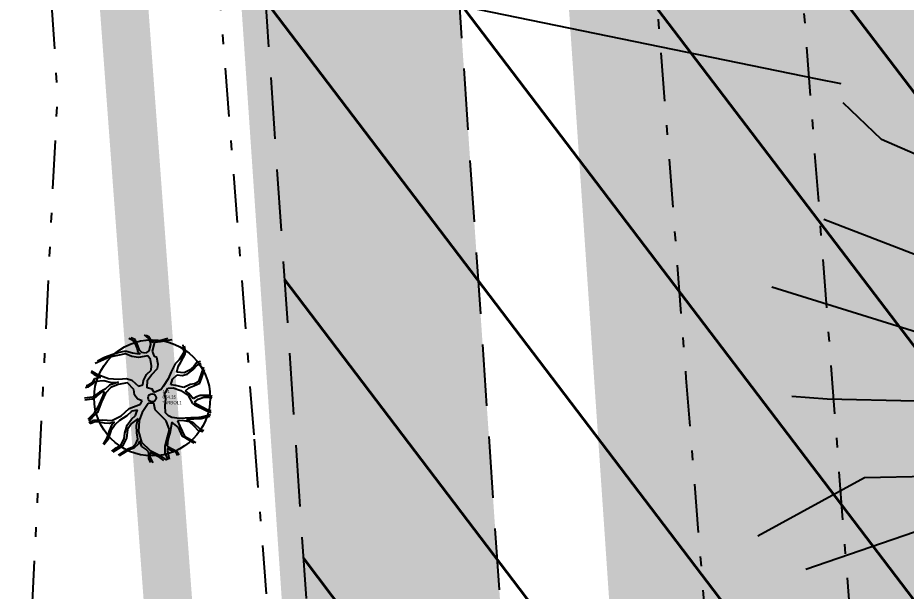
# Model space of a CAD drawing. Extents: x 352140 to 354978, y 6304672 to 6307963.
# Drawn here: x 352304.93 to 352314.11, y 6305413.23 to 6305419.15 of the extents above; entities that cross this region are included whole.
import ezdxf
from ezdxf import colors
from ezdxf.entities.mleader import LeaderData, LeaderLine
from ezdxf.math import Vec2, Vec3

# ---------------------------------------------------------------- set-up
doc = ezdxf.new("R2010")
doc.units = 0
for name, pattern in [('CENTER', [50.800000000000004, 31.75, -6.35, 6.35, -6.35]), ('CONTINUOS', [0]), ('DASHDOT', [1, 0.5, -0.25, 0, -0.25]), ('DASHED', [19.049999999999997, 12.7, -6.35]), ('DIVIDE', [1.25, 0.5, -0.25, 0, -0.25, 0, -0.25]), ('JPG_DASHDOT', [1, 0.5, -0.25, 0, -0.25])]:
    doc.linetypes.add(name, pattern=pattern)
doc.layers.get('0').update_dxf_attribs({"linetype": 'CONTINUOUS'})
for name, color, linetype in [('00-S2_ALL AREA APORTANTES', 150, 'CONTINUOUS'), ('00_All ext_Colector', 1, 'CONTINUOUS'), ('01_Dem Ext_Vereda HC', 1, 'CONTINUOUS'), ('02_Geo ext_Acotamiento', 7, 'CONTINUOUS'), ('02_Geo ext_Eje', 4, 'CONTINUOUS'), ('03_Pav ext_HCV', 34, 'CONTINUOUS'), ('03_Pav ext_Vereda HC', 42, 'CONTINUOUS'), ('03_Pav proy_Solera Tipo A', 1, 'CONTINUOUS'), ('03_S2_Pav ext_Borde vereda', 7, 'CONTINUOUS'), ('05_All ext_Txt', 4, 'CONTINUOUS'), ('1-ARBOLES DIAM COPA', 252, 'ZIGZAG'), ('1-LINEA DE CIERRO', 7, 'DIVIDE'), ('2-ACHURADO PAVIMENTO HORMIGON 3', 8, 'CONTINUOUS'), ('Paisajismo', 253, 'CONTINUOUS'), ('TOP-URB-SOLERAS', 2, 'JPG_DASHDOT'), ('V-NODE-TEXT', 1, 'CONTINUOUS'), ('Z-ARBOL1', 253, 'CONTINUOUS')]:
    doc.layers.add(name, color=color, linetype=linetype)
doc.layers.add('0_ASD_LINEA OFICIAL', color=253, linetype='DASHDOT', lineweight=20)
doc.styles.add('ROMANS', font='romans.shx', dxfattribs={"width": 0.75})
doc.linetypes.add('ZIGZAG', pattern='A,0.0001,-0.2,[131,ltypeshp.shx,S=0.2,R=0,X=-0.2,Y=0],-0.4,[131,ltypeshp.shx,S=0.2,R=180,X=0.2,Y=0],-0.2', length=0.8001)
doc.dimstyles.new('Principal', dxfattribs={"dimscale": 0, "dimtxt": 2, "dimasz": 2, "dimexe": 1, "dimexo": 1, "dimtad": 1, "dimrnd": 0.05, "dimzin": 1, "dimtxsty": 'ROMANS', "dimcen": 2.5, "dimclrt": 2, "dimaunit": 2, "dimadec": 0, "dimazin": 0, "dimtfac": 1, "dimtmove": 0, "dimatfit": 3, "dimfxl": 1, "dimfxlon": 1, "dimarcsym": 0})

# ---------------------------------------------------------------- blocks, each defined once
blk = doc.blocks.new('ARBOL1')
at = {"layer": 'Z-ARBOL1', "color": 9, "linetype": 'Continuous', "true_color": 0xbdbdbd}
for p, q in [((-0.2027743493877097, 1.613728892523795), (-0.1019498493915307, 1.530397181841636)), ((-0.08817653113965207, 1.566285348054862), (-0.1497336597631147, 1.603610839787962)), ((-0.5964190996687648, 1.528715927619487), (-0.4952121546230046, 1.483685524412522)), ((-0.4374398663685497, 1.498389017116324), (-0.5465438427318077, 1.538318192469887)), ((-0.4952121546230046, 1.483685524412522), (-0.4322310961956646, 1.381989994458763)), ((-0.3835167975921649, 1.385488665825733), (-0.4374398663685497, 1.498389017116324)), ((-0.4322310961956646, 1.381989994458763), (-0.3871776563537423, 1.258131499448837)), ((-0.325769855832732, 1.220834493124812), (-0.3835167975921649, 1.385488665825733)), ((-0.1019498493915307, 1.530397181841636), (-0.05218757350394299, 1.431223269808015)), ((-0.0240280218231419, 1.470692173088992), (-0.08817653113965207, 1.566285348054862)), ((-0.05218757350394299, 1.431223269808015), (-0.0440795883669125, 1.365578180318607)), ((-0.01251824077462516, 1.423655939847322), (-0.0240280218231419, 1.470692173088992)), ((0.04996875683264079, 1.46303953097663), (-0.01251824077462516, 1.423655939847322)), ((0.006989790614170488, 1.202197820786296), (0.07052087672627749, 1.427073164563581)), ((0.2237465429498116, 1.474733635038092), (0.04996875683264079, 1.46303953097663)), ((0.07052087672627749, 1.427073164563581), (0.2190110787937556, 1.449909462593496)), ((0.2190110787937556, 1.449909462593496), (0.5124706764386247, 1.498501102393448)), ((0.4045837176468012, 1.523451986559621), (0.2237465429498116, 1.474733635038092)), ((-0.8452884890311907, 1.1596919510514), (-1.035160890819498, 1.099905740260056)), ((-0.7299030181238777, 1.18898798320447), (-0.8452884890311907, 1.1596919510514)), ((-0.6545985800607923, 1.187414314271791), (-0.7299030181238777, 1.18898798320447)), ((-0.5046578201045122, 1.14602016354911), (-0.6545985800607923, 1.187414314271791)), ((-0.3909878432432379, 1.130802818480788), (-0.5046578201045122, 1.14602016354911)), ((-0.3871776563537423, 1.258131499448837), (-0.3628250452848079, 1.170271102711467)), ((-0.3628250452848079, 1.170271102711467), (-0.3103291525899294, 1.121741408691832)), ((-0.2677541123907758, 1.164926773006982), (-0.325769855832732, 1.220834493124812)), ((-0.1683567884756485, 1.145965719595551), (-0.2677541123907758, 1.164926773006982)), ((-0.0880843885579452, 1.207542769541078), (-0.1683567884756485, 1.145965719595551)), ((-0.0440795883669125, 1.365578180318607), (-0.0880843885579452, 1.207542769541078)), ((0.06288158612278494, 1.063339073350562), (0.006989790614170488, 1.202197820786296)), ((0.8097401101595096, 1.164329099515498), (0.691335950732082, 0.9755041958064794)), ((0.786012397626564, 1.358940222696447), (0.8097401101595096, 1.164329099515498)), ((0.860805580545275, 1.180170681816435), (0.8337155069589244, 1.32632662774995)), ((0.8490334903444818, 1.118459223979244), (0.860805580545275, 1.180170681816435)), ((-1.093318870401617, 1.046901559526987), (-1.460500831167337, 0.8819155233213678)), ((-1.219542697000634, 1.032605779799724), (-1.400931161157587, 0.9454770254901632)), ((-1.035160890819498, 1.099905740260056), (-1.219542697000634, 1.032605779799724)), ((-0.6863060094533466, 1.129364421102309), (-1.093318870401617, 1.046901559526987)), ((-0.5211647551886927, 1.059487779717983), (-0.6863060094533466, 1.129364421102309)), ((-0.3466032017531688, 1.038976438785994), (-0.5211647551886927, 1.059487779717983)), ((-0.3103291525899294, 1.121741408691832), (-0.3909878432432379, 1.130802818480788)), ((-0.1128447911714829, 1.07774419379416), (-0.3466032017531688, 1.038976438785994)), ((-0.04081876684495001, 0.987114665168292), (-0.1128447911714829, 1.07774419379416)), ((-0.01741940654301288, 0.8224049770506099), (-0.04081876684495001, 0.987114665168292)), ((0.1189481191149753, 1.033527331287132), (0.06288158612278494, 1.063339073350562)), ((0.1545513854480305, 0.8601645650110186), (0.1189481191149753, 1.033527331287132)), ((0.691335950732082, 0.9755041958064794), (0.5894387263642784, 0.8732116763246722)), ((0.6648633003251234, 0.8011916233924694), (0.7348161326431182, 0.9160442244260594)), ((0.7348161326431182, 0.9160442244260594), (0.7970115229386465, 1.02576896934761)), ((0.7970115229386465, 1.02576896934761), (0.8490334903444818, 1.118459223979244)), ((1.238323856289298, 0.9287927184718683), (1.136196161819498, 0.8971089348196983)), ((-1.568114421915197, 0.694383144006224), (-1.436820884248391, 0.6128561385673947)), ((-0.1415505248514819, 0.6027646491770611), (-0.02526057452496389, 0.7086366676260241)), ((-0.02526057452496389, 0.7086366676260241), (-0.01741940654301288, 0.8224049770506099)), ((-0.02003228804551327, 0.5923752268777207), (0.1344998189042599, 0.7550505722406342)), ((0.1344998189042599, 0.7550505722406342), (0.1545513854480305, 0.8601645650110186)), ((0.5894387263642784, 0.8732116763246722), (0.4885894792810177, 0.6682465734425023)), ((0.631207259914845, 0.6602985605131835), (0.6648633003251234, 0.8011916233924694)), ((0.9558556749470881, 0.7073075967141449), (0.8267196483475345, 0.6422603612068087)), ((0.896128283168764, 0.6097621724009059), (1.046736559862438, 0.7155539826956101)), ((1.0709716818792, 0.8070784986716717), (0.9558556749470881, 0.7073075967141449)), ((1.046736559862438, 0.7155539826956101), (1.167758108819726, 0.8462475461885788)), ((1.136196161819498, 0.8971089348196983), (1.0709716818792, 0.8070784986716717)), ((1.167758108819726, 0.8462475461885788), (1.256517692646412, 0.8804814335658193)), ((1.320692210800189, 0.7850246016168967), (1.26123428299752, 0.6170043074992009)), ((1.282564296951932, 0.5488369810395852), (1.344383135295175, 0.729198328545408)), ((-1.572372164523586, 0.6578304069116712), (-1.486725396275688, 0.6031181497498892)), ((-1.474949397529599, 0.4856076657538324), (-1.542551058065328, 0.3830979760502942)), ((-1.486725396275688, 0.6031181497498892), (-1.32410415817867, 0.5207895017229021)), ((-1.32410415817867, 0.5207895017229021), (-1.474949397529599, 0.4856076657538324)), ((-1.436820884248391, 0.6128561385673947), (-1.116413872527573, 0.493961881636551)), ((-1.116413872527573, 0.493961881636551), (-0.8588158285956524, 0.4768716309220054)), ((-0.8588158285956524, 0.4768716309220054), (-0.6562434323350317, 0.4958609255263582)), ((-0.6562434323350317, 0.4958609255263582), (-0.5195247011956781, 0.4569890121697426)), ((-0.5195247011956781, 0.4569890121697426), (-0.4263997522893987, 0.3687976468586385)), ((-0.2197568246747323, 0.4446458566235378), (-0.1415505248514819, 0.6027646491770611)), ((-0.131249211784052, 0.261191046424301), (-0.1146000405597078, 0.4566353315021843)), ((-0.1146000405597078, 0.4566353315021843), (-0.02003228804551327, 0.5923752268777207)), ((0.4134025302946611, 0.4904353296617501), (0.2794251702680413, 0.2917897523846023)), ((0.4885894792810177, 0.6682465734425023), (0.4134025302946611, 0.4904353296617501)), ((0.480194437953287, 0.3368471582884922), (0.5218415738563635, 0.482540896628052)), ((0.5218415738563635, 0.482540896628052), (0.6393217375821223, 0.5946522321319208)), ((0.8267196483475345, 0.6422603612068087), (0.631207259914845, 0.6602985605131835)), ((0.6393217375821223, 0.5946522321319208), (0.7728977985943857, 0.5756375984287843)), ((0.7728977985943857, 0.5756375984287843), (0.896128283168764, 0.6097621724009059)), ((1.206481945037467, 0.4736692154081084), (1.181454705428223, 0.4143416439649172)), ((1.26123428299752, 0.6170043074992009), (1.206481945037467, 0.4736692154081084)), ((1.228483384323681, 0.3734659081324025), (1.282564296951932, 0.5488369810395852)), ((-1.708592946038607, 0.2674588639288231), (-1.629886712088592, 0.2844940508482523)), ((-1.667350954835911, 0.3044321584980025), (-1.69380150500092, 0.3094778705387853)), ((-1.542551058065328, 0.3830979760502942), (-1.667350954835911, 0.3044321584980025)), ((-1.629886712088592, 0.2844940508482523), (-1.527353809985016, 0.3546161040430889)), ((-1.527353809985016, 0.3546161040430889), (-1.45126171926222, 0.4297820117324136)), ((-1.45126171926222, 0.4297820117324136), (-1.235317966081311, 0.4462205839577109)), ((-1.235317966081311, 0.4462205839577109), (-1.0455552990652, 0.3972299980232492)), ((-1.094006626198734, 0.3232576953480475), (-1.209125879383464, 0.2234874128364481)), ((-1.057090426608738, 0.2649085658601962), (-1.194852627004821, 0.1182919734158077)), ((-0.8585561033787599, 0.4063986190594733), (-1.094006626198734, 0.3232576953480475)), ((-0.8703542023927184, 0.3445508182048798), (-1.057090426608738, 0.2649085658601962)), ((-1.0455552990652, 0.3972299980232492), (-0.8585561033787599, 0.4063986190594733)), ((-0.6352861246223256, 0.3893904344411112), (-0.8703542023927184, 0.3445508182048798)), ((-0.4704305613181532, 0.2106258930639342), (-0.6352861246223256, 0.3893904344411112)), ((-0.4263997522893987, 0.3687976468586385), (-0.3498168470005112, 0.3028850529110514)), ((-0.3498168470005112, 0.3028850529110514), (-0.240973215077247, 0.3334256429691322)), ((-0.240973215077247, 0.3334256429691322), (-0.2197568246747323, 0.4446458566235378)), ((-0.001217782230924058, 0.2235948037821345), (-0.131249211784052, 0.261191046424301)), ((0.2794251702680413, 0.2917897523846023), (0.2299264652829152, 0.2115508849499292)), ((0.3181938692882795, 0.0987066685222544), (0.4017284128885876, 0.2492013775977284)), ((0.4017284128885876, 0.2492013775977284), (0.5413463589675303, 0.2610833966173232)), ((0.6072097628975826, 0.3189427474280819), (0.480194437953287, 0.3368471582884922)), ((0.5413463589675303, 0.2610833966173232), (0.7394501280678014, 0.1847775148694382)), ((0.8168752677870543, 0.2661554923047333), (0.6072097628975826, 0.3189427474280819)), ((0.9759999835050621, 0.3447398632065415), (0.8168752677870543, 0.2661554923047333)), ((0.8556238510673211, 0.1818739754846774), (0.938393504593023, 0.255766070005393)), ((0.938393504593023, 0.255766070005393), (1.071713086641012, 0.3072238287190885)), ((1.089001781286697, 0.3615578799042396), (0.9759999835050621, 0.3447398632065415)), ((1.071713086641012, 0.3072238287190885), (1.228483384323681, 0.3734659081324025)), ((1.181454705428223, 0.4143416439649172), (1.089001781286697, 0.3615578799042396)), ((-1.529086939315221, 0.0218079212122575), (-1.734021484662662, -0.00952891928614008)), ((-1.353835106582665, 0.1486195033648983), (-1.529086939315221, 0.0218079212122575)), ((-1.49633477886664, -0.02281414996832609), (-1.41370208765602, 0.0511007069144398)), ((-1.41370208765602, 0.0511007069144398), (-1.276322332309974, 0.1594159922794915)), ((-1.263239293354673, 0.04798123540831511), (-1.393820750592567, -0.2409933952847041)), ((-1.209125879383464, 0.2234874128364481), (-1.353835106582665, 0.1486195033648983)), ((-1.194852627004821, 0.1182919734158077), (-1.299392587372949, -0.1052268720463871)), ((-1.276322332309974, 0.1594159922794915), (-1.228798247130271, 0.1566753465915554)), ((-1.228798247130271, 0.1566753465915554), (-1.263239293354673, 0.04798123540831511)), ((-0.4541847167056403, 0.0794746841070264), (-0.4704305613181532, 0.2106258930639342)), ((-0.4160815499444652, 0.02736549112023567), (-0.4541847167056403, 0.0794746841070264)), ((-0.365940075259914, -0.03350649438789333), (-0.4160815499444652, 0.02736549112023567)), ((0.0508924191613005, 0.1367644221288629), (-0.001217782230924058, 0.2235948037821345)), ((0.2299264652829152, 0.2115508849499292), (0.0508924191613005, 0.1367644221288629)), ((0.3510434030495162, -0.01649874872532564), (0.3181938692882795, 0.0987066685222544)), ((0.7394501280678014, 0.1847775148694382), (0.9282823068774633, 0.05907460001753861)), ((0.9456035028415499, 0.1135437553282372), (0.8556238510673211, 0.1818739754846774)), ((0.9282823068774633, 0.05907460001753861), (1.03434158588334, -0.1405197903047792)), ((1.016293231919008, 0.01670277640232598), (0.9456035028415499, 0.1135437553282372)), ((1.055583365850907, -0.02916648008385891), (1.016293231919008, 0.01670277640232598)), ((1.134814880423164, 0.02614276700182927), (1.055583365850907, -0.02916648008385891)), ((1.230287774674252, 0.05923732628571088), (1.134814880423164, 0.02614276700182927)), ((1.184949862577014, -0.03472798001030242), (1.324950253705993, 0.01545534648471403)), ((1.340935154420549, 0.06371305149514228), (1.230287774674252, 0.05923732628571088)), ((1.324950253705993, 0.01545534648471403), (1.448852163613083, 0.01754393924488795)), ((1.457105631167451, 0.06081013116045142), (1.340935154420549, 0.06371305149514228)), ((1.448852163613083, 0.01754393924488795), (1.535024212457756, 0.001105741853734798)), ((1.542087466563771, 0.0381326163187623), (1.457105631167451, 0.06081013116045142)), ((-1.727859463698223, -0.04907865016730284), (-1.545043823460674, -0.02632055273284095)), ((-1.545043823460674, -0.02632055273284095), (-1.49633477886664, -0.02281414996832609)), ((-1.299392587372949, -0.1052268720463871), (-1.405355258863892, -0.373311581392727)), ((-0.590022433922968, -0.2725923057412274), (-0.2944425778086952, -0.1624094637343205)), ((-0.2580263123209079, -0.07967498758807778), (-0.365940075259914, -0.03350649438789333)), ((-0.2944425778086952, -0.1624094637343205), (-0.2580263123209079, -0.07967498758807778)), ((-0.09959249519761215, -0.1484167858259298), (-0.252670178732842, -0.375319952936934)), ((0.04657053616847406, -0.1377799437614158), (-0.09959249519761215, -0.1484167858259298)), ((0.07548974716792145, -0.3098676579770654), (0.04657053616847406, -0.1377799437614158)), ((0.3367486498855214, -0.1996007423149422), (0.3510434030495162, -0.01649874872532564)), ((0.3434041124464784, -0.3802328403339743), (0.3367486498855214, -0.1996007423149422)), ((1.03434158588334, -0.1405197903047792), (1.088053700840192, -0.1826738238567032)), ((1.087790729370226, -0.1122001925482436), (1.184949862577014, -0.03472798001030242)), ((1.159025255351935, -0.1706295305862113), (1.087790729370226, -0.1122001925482436)), ((1.088053700840192, -0.1826738238567032), (1.402733134456412, -0.3323867510073342)), ((1.320621878182465, -0.2590877809095673), (1.159025255351935, -0.1706295305862113)), ((-1.490743540415224, -0.3890788285993949), (-1.646439851951527, -0.5578571483958967)), ((-1.405355258863892, -0.373311581392727), (-1.515098116146874, -0.480435888748616)), ((-1.393820750592567, -0.2409933952847041), (-1.490743540415224, -0.3890788285993949)), ((-0.790272870422541, -0.4585989822166994), (-0.590022433922968, -0.2725923057412274)), ((-0.521139079698969, -0.343364554317759), (-0.653028858685957, -0.4591968358029135)), ((-0.5324151012987386, -0.5461622447940044), (-0.4250207887685065, -0.4513847138732672)), ((-0.3781453465462619, -0.3130100216717437), (-0.521139079698969, -0.343364554317759)), ((-0.4250207887685065, -0.4513847138732672), (-0.4031628473721867, -0.3723394514527172)), ((-0.4031628473721867, -0.3723394514527172), (-0.3781453465462619, -0.3130100216717437)), ((-0.252670178732842, -0.375319952936934), (-0.3325919726266875, -0.577952122711622)), ((0.3587214765839235, -0.5881034901599378), (0.07548974716792145, -0.3098676579770654)), ((0.4166177231918482, -0.4646191856124915), (0.3434041124464784, -0.3802328403339743)), ((1.496775216078277, -0.4343418505741283), (1.262587880207775, -0.4914781128522918)), ((1.413977317030458, -0.3089454874395869), (1.320621878182465, -0.2590877809095673)), ((1.402733134456412, -0.3323867510073342), (1.51130552674158, -0.3726687144721836)), ((1.518874356112974, -0.3354253949132726), (1.413977317030458, -0.3089454874395869)), ((-1.515098116146874, -0.480435888748616), (-1.628257419163219, -0.6099848436192588)), ((-1.613320458823182, -0.6478911927667923), (-1.505011665493839, -0.5720412327209488)), ((-1.465747540399207, -0.6180468318284511), (-1.592522037185063, -0.6707497682887151)), ((-1.505011665493839, -0.5720412327209488), (-1.27049487718341, -0.5656120192725211)), ((-1.389395724459519, -0.613353936397516), (-1.465747540399207, -0.6180468318284511)), ((-1.22506223856908, -0.6511685881530411), (-1.389395724459519, -0.613353936397516)), ((-1.27049487718341, -0.5656120192725211), (-1.033973614519255, -0.5850067168939859)), ((-1.102214199044283, -0.6553453212604836), (-1.22506223856908, -0.6511685881530411)), ((-0.9659012749471003, -0.6237163563957893), (-1.102214199044283, -0.6553453212604836)), ((-1.096715829291497, -0.8420783857582137), (-1.02522345911575, -0.682823511166589)), ((-1.033973614519255, -0.5850067168939859), (-0.790272870422541, -0.4585989822166994)), ((-1.02522345911575, -0.682823511166589), (-0.9659012749471003, -0.6237163563957893)), ((-0.8347965216148623, -0.5846275170333683), (-0.9499157747995923, -0.6843977995449677)), ((-0.653028858685957, -0.4591968358029135), (-0.8347965216148623, -0.5846275170333683)), ((-0.6437527603675335, -0.6979608930880659), (-0.5324151012987386, -0.5461622447940044)), ((-0.525872662832171, -0.6563459512544796), (-0.6318371722763914, -0.8154980049469032)), ((-0.3573315135190569, -0.5283989065094374), (-0.525872662832171, -0.6563459512544796)), ((-0.3970282004752335, -0.700182130397252), (-0.3573315135190569, -0.5283989065094374)), ((-0.3325919726266875, -0.577952122711622), (-0.3525240423359719, -0.8624581401468276)), ((0.4444934649350216, -0.8221954064210877), (0.3587214765839235, -0.5881034901599378)), ((0.5057863603387887, -0.5008867966942034), (0.4166177231918482, -0.4646191856124915)), ((0.5032890868910727, -0.622144235088399), (0.4827148667550318, -0.7655361535259999)), ((0.6764019832758095, -0.7576399575452797), (0.5032890868910727, -0.622144235088399)), ((0.6989495847215039, -0.53127501849076), (0.5057863603387887, -0.5008867966942034)), ((0.7792232033448272, -0.5786338698585496), (0.6541609543273808, -0.5868228100473516)), ((0.6541609543273808, -0.5868228100473516), (0.7099385501060169, -0.7255218326579325)), ((0.9900529326610013, -0.516375756333673), (0.6989495847215039, -0.53127501849076)), ((0.9567787180521918, -0.6189707585842825), (0.7792232033448272, -0.5786338698585496)), ((1.260872386161736, -0.5359914900734566), (0.8790029723095358, -0.5592936165862739)), ((0.8790029723095358, -0.5592936165862739), (1.057366255391571, -0.631692494941035)), ((1.080534526293832, -0.7257966936799676), (0.9567787180521918, -0.6189707585842825)), ((1.135024512082055, -0.5119847242253854), (0.9900529326610013, -0.516375756333673)), ((1.057366255391571, -0.631692494941035), (1.242131149124361, -0.8142549440030962)), ((1.262587880207775, -0.4914781128522918), (1.135024512082055, -0.5119847242253854)), ((1.485076099402704, -0.4762879648246781), (1.260872386161736, -0.5359914900734566)), ((-1.152020695232295, -1.0238303731428), (-1.096715829291497, -0.8420783857582137)), ((-1.062421503980204, -0.8423020488814927), (-1.134841116135249, -1.07826987223234)), ((-0.9499157747995923, -0.6843977995449677), (-1.062421503980204, -0.8423020488814927)), ((-0.7186728921979011, -1.055185535387182), (-0.6970519134338247, -0.905530298640997)), ((-0.6970519134338247, -0.905530298640997), (-0.6437527603675335, -0.6979608930880659)), ((-0.6318371722763914, -0.8154980049469032), (-0.6598792348800089, -1.034351820941083)), ((-0.3927219019401491, -0.8931642509064659), (-0.3970282004752335, -0.700182130397252)), ((-0.3691524587325148, -1.057758351205848), (-0.3927219019401491, -0.8931642509064659)), ((-0.3525240423359719, -0.8624581401468276), (-0.2683220854787578, -1.141094546439035)), ((0.3958759005809043, -1.005223064916208), (0.4444934649350216, -0.8221954064210877)), ((0.4626899282970953, -0.8705105568283216), (0.4026774648068567, -1.076940635079609)), ((0.4827148667550318, -0.7655361535259999), (0.4626899282970953, -0.8705105568283216)), ((0.7820820635097334, -0.9955362739972315), (0.6764019832758095, -0.7576399575452797)), ((0.7099385501060169, -0.7255218326579325), (0.8331442876178698, -0.979694072645998)), ((1.188685251890092, -0.8425751608097016), (1.080534526293832, -0.7257966936799676)), ((1.313370159879469, -0.8726784085854433), (1.188685251890092, -0.8425751608097016)), ((1.242131149124361, -0.8142549440030962), (1.327116850045968, -0.8369298318400524)), ((-1.251156456001809, -1.184274987247818), (-1.152020695232295, -1.0238303731428)), ((-1.134841116135249, -1.07826987223234), (-1.234911830069905, -1.206490294495552)), ((-0.8047339444965473, -1.218131012213462), (-0.7186728921979011, -1.055185535387182)), ((-0.6598792348800089, -1.034351820941083), (-0.7607246164379831, -1.23931429721415)), ((-0.4191933336419424, -1.17641272542528), (-0.3691524587325148, -1.057758351205848)), ((-0.3231990242943539, -1.10504673337573), (-0.3507228982634842, -1.176686102943449)), ((-0.2607393809389578, -1.245013695699072), (-0.3231990242943539, -1.10504673337573)), ((0.336678317267797, -1.243713124841406), (0.3958759005809043, -1.005223064916208)), ((0.4026774648068567, -1.076940635079609), (0.3853855040679264, -1.240216461033469)), ((0.8633985751862383, -1.03663443406117), (0.7820820635097334, -0.9955362739972315)), ((0.8331442876178698, -0.979694072645998), (1.117685704038195, -1.142915648990311)), ((1.079846747267766, -1.161273594806062), (0.8633985751862383, -1.03663443406117)), ((-1.032066743371161, -1.366918882960363), (-0.9193019082217688, -1.279490891937257)), ((-0.7607246164379831, -1.23931429721415), (-1.009167317196443, -1.390544965840036)), ((-0.9193019082217688, -1.279490891937257), (-0.8047339444965473, -1.218131012213462)), ((-0.6237727881916726, -1.348798811901361), (-0.842219688053774, -1.486490337969826)), ((-0.7492122282246783, -1.395296790171415), (-0.6009583695658876, -1.301847271760835)), ((-0.4693562892962291, -1.294895778316913), (-0.6237727881916726, -1.348798811901361)), ((-0.6009583695658876, -1.301847271760835), (-0.4964496289758245, -1.257681607152335)), ((-0.4964496289758245, -1.257681607152335), (-0.4191933336419424, -1.17641272542528)), ((-0.3507228982634842, -1.176686102943449), (-0.4693562892962291, -1.294895778316913)), ((-0.2683220854787578, -1.141094546439035), (-0.04743249050079612, -1.349805934401274)), ((-0.1575533511290814, -1.316001107334159), (-0.2607393809389578, -1.245013695699072)), ((-0.08881932500798939, -1.386744869709901), (-0.1575533511290814, -1.316001107334159)), ((-0.04743249050079612, -1.349805934401274), (0.1901081136297762, -1.472005693335177)), ((0.3378399379434995, -1.416830853745296), (0.336678317267797, -1.243713124841406)), ((0.4035832059512359, -1.288525119330643), (0.3851238141883186, -1.348960906057528)), ((0.3851238141883186, -1.348960906057528), (0.4022773844726544, -1.403536748164242)), ((0.3853855040679264, -1.240216461033469), (0.5348048489277062, -1.319882044522046)), ((0.4760111916343703, -1.340715758968145), (0.4035832059512359, -1.288525119330643)), ((0.6048524077386901, -1.38455131866499), (0.4760111916343703, -1.340715758968145)), ((0.5348048489277062, -1.319882044522046), (0.6294699549644065, -1.363667889824228)), ((0.6294699549644065, -1.363667889824228), (0.6857740698615089, -1.46408636015849)), ((-0.8596031290317114, -1.470244908193081), (-0.7492122282246783, -1.395296790171415)), ((-0.08251446847134503, -1.426321847899771), (-0.08881932500798939, -1.386744869709901)), ((-0.08201515361724887, -1.567408699984753), (-0.08251446847134503, -1.426321847899771)), ((-0.03106591055848185, -1.660342675517313), (-0.08201515361724887, -1.567408699984753)), ((-0.05016548805997445, -1.400446906359775), (-0.05818199295754312, -1.514323072601201)), ((-0.05818199295754312, -1.514323072601201), (0.01645554761626045, -1.663079456100149)), ((0.1994095584436764, -1.531412084819749), (-0.05016548805997445, -1.400446906359775)), ((0.1901081136297762, -1.472005693335177), (0.3678979854621502, -1.602613569842561)), ((0.3012814363160032, -1.608477230742665), (0.1994095584436764, -1.531412084819749)), ((0.4161003146291478, -1.587689324817575), (0.3378399379434995, -1.416830853745296)), ((0.4022773844726544, -1.403536748164242), (0.4389274094091888, -1.570636195735915)), ((0.6623428705584047, -1.478733098949306), (0.6048524077386901, -1.38455131866499))]:
    blk.add_line(p, q, dxfattribs=at)
at = {"layer": 'Z-ARBOL1', "color": 9, "true_color": 0xbdbdbd}
blk.add_circle((0, 0), 0.1039399677146149, dxfattribs=at)
blk = doc.blocks.new('*U814', base_point=(352306.317, 6305415.227))
at = {"layer": 'Z-ARBOL1', "linetype": 'ByBlock', "lineweight": -2, "xscale": 0.6103500074515726, "yscale": 0.6103500074515726, "zscale": 0.6103500074515726}
blk.add_blockref('ARBOL1', (352306.317, 6305415.227), dxfattribs=at)
at = {"layer": 'V-NODE-TEXT', "linetype": 'ByBlock', "char_height": 0.05}
for s, insert, attachment_point in [('101', (352306.4795, 6305415.327000001), 4), ('674.15', (352306.4795, 6305415.264500001), 1), ('°ARBOL1', (352306.4795, 6305415.152000001), 4)]:
    blk.add_mtext(s, dxfattribs=dict(at, insert=insert, attachment_point=attachment_point))
blk = doc.blocks.new('_Dot')
at = {"color": 0, "linetype": 'ByBlock', "lineweight": -2}
blk.add_line((-0.5, 0), (-1, 0), dxfattribs=at)
at = {"color": 0, "linetype": 'ByBlock', "const_width": 0.5}
blk.add_lwpolyline([(-0.25, 0, 1), (0.25, 0, 1)], format="xyb", close=True, dxfattribs=at)
blk = doc.blocks.new('*D1320')
at = {"layer": '02_Geo ext_Acotamiento', "color": 0, "lineweight": -2, "transparency": 16777216}
for p, q in [((352312.4343082822, 6305482.120102823), (352311.4366124546, 6305482.052257149)), ((352319.4275699587, 6305371.911927725), (352312.0033060431, 6305481.088484159)), ((352319.9942635472, 6305370.948154734), (352318.9965677196, 6305370.88030906))]:
    blk.add_line(p, q, dxfattribs=at)
at = {"layer": '02_Geo ext_Acotamiento', "color": 0, "transparency": 16777216}
for points in [[(352312.169588681, 6305481.099791771), (352311.8370234051, 6305481.077176546), (352311.9354603684, 6305482.086179986)], [(352319.5938525966, 6305371.923235337), (352319.2612873208, 6305371.900620112), (352319.4954156334, 6305370.914231897)]]:
    blk.add_solid(points, dxfattribs=at)
at = {"layer": '02_Geo ext_Acotamiento', "color": 2, "transparency": 16777216, "insert": (352316.621084511, 6305426.561792045), "char_height": 1, "attachment_point": 5, "rotation": 273.89025921987263, "style": 'ROMANS'}
blk.add_mtext('111,45', dxfattribs=at)
blk = doc.blocks.new('A$C27410629')
at = {"layer": '0_ASD_LINEA OFICIAL', "ltscale": 8}
blk.add_lwpolyline([(108.2221276874889, 588.5412650801409, 0.5, 0.5, 0), (96.30552842778798, 763.7804398066692, 0.5, 0.5, 0), (94.84543201400629, 764.6166392889618, 0.5, 0.5, 0), (94.15927234333867, 774.7069386919011, 0.5, 0.5, 0), (93.50078330014185, 793.2351651731606, 0.5, 0.5, 0), (96.40828448285811, 798.3809679025271, 0.5, 0.5, -0.003728265322063399), (94.92213404930953, 821.7128187970329, 0.5, 0.5, 0), (91.97411899043072, 874.2595570397662, 0.5, 0.5, 0), (89.87965435057777, 904.4822556949803, 0.5, 0.5, -0.01840193141813321)], format="xyseb", dxfattribs=at)
at = {"layer": '0_ASD_LINEA OFICIAL', "ltscale": 8, "const_width": 0.5}
blk.add_lwpolyline([(108.2221276874889, 588.5412650801409), (107.3695120473967, 588.3108700874454), (106.3373067426874, 601.540489971927), (104.8399032004672, 620.7324855824099), (103.4370467598928, 638.9969361613603), (100.0072314411082, 685.3691653500409, 7.916786295022778e-05), (97.12729606317225, 721.6370601835806, 0.004750322554390458), (91.9126415367391, 781.0934453131649), (90.32654717257537, 798.241543049282), (85.38492037547985, 850.5229603688331), (80.53236033739813, 904.7807716003717), (78.45888305734843, 929.699225202492), (27.91760419635102, 924.0142686425806), (25.43836274091154, 972.681132629803), (22.6721831044224, 1024.686115636478), (83.11954794381745, 1027.794125205295, -6.479694240441707e-14)], format="xyb", dxfattribs=at)
blk = doc.blocks.new('1.0 - LO RECABARREN LOTEO PARQUE - VEGETACION EXISTENTE ETAPA MUNICIPAL__2024')
at = {"layer": 'Paisajismo'}
for p, q in [((352313.8556530001, 6305417.896281498), (352313.4610562045, 6305418.276504138)), ((352314.3927338674, 6305417.664123674), (352313.8556530001, 6305417.896281498)), ((352313.2612139418, 6305417.073615332), (352314.2531263464, 6305416.690907835)), ((352314.3297551782, 6305415.869944195), (352312.7221711879, 6305416.372644676)), ((352313.2963426224, 6305415.213077281), (352312.931085013, 6305415.242674273)), ((352314.2084538267, 6305415.193804459), (352313.2963426224, 6305415.213077281)), ((352312.5770066932, 6305413.801561889), (352313.6794543738, 6305414.403892189)), ((352313.6794543738, 6305414.403892189), (352314.8412896767, 6305414.425828717)), ((352313.074206943, 6305413.457163888), (352314.3061637853, 6305413.881859166))]:
    blk.add_line(p, q, dxfattribs=at)

msp = doc.modelspace()

# ---------------------------------------------------------------- hatches: boundary and pattern name
at = {"layer": '00-S2_ALL AREA APORTANTES', "linetype": 'DASHED', "lineweight": 40, "ltscale": 0.25}
h = msp.add_hatch(dxfattribs=at)
h.set_pattern_fill('ANSI31', color=82, scale=0.5, angle=82.24516604670926)
h.set_pattern_definition([(127.2451660467093, (0, 0), (-1.263734244477452, -0.9607975902004564), [])])
h.paths.add_polyline_path([(352318.4803123288, 6305441.188005392), (352306.0664330128, 6305440.25560913), (352308.651525667, 6305402.243411171), (352321.0652155067, 6305403.175793202)])
at = {"layer": '01_Dem Ext_Vereda HC'}
h = msp.add_hatch(dxfattribs=at)
h.set_pattern_fill('ANSI37', color=256, scale=0.1, style=0)
h.set_pattern_definition([(45, (-2097.356183636992, 416.1615817788988), (-0.2245064030267289, 0.2245064030267289), []), (135, (-2097.356183636992, 416.1615817788988), (-0.2245064030267289, -0.2245064030267288), [])])
edge = h.paths.add_edge_path()
edge.add_line((352324.6266672374, 6305354.217633853), (352323.7537669337, 6305365.376902693))
edge.add_line((352323.7537669337, 6305365.376902693), (352321.9593746307, 6305388.288286769))
edge.add_line((352321.9593746307, 6305388.288286769), (352321.0200408547, 6305399.735646904))
edge.add_line((352321.0200408547, 6305399.735646904), (352319.7262012243, 6305417.010371418))
edge.add_line((352319.7262012243, 6305417.010371418), (352318.8092220062, 6305429.361490522))
edge.add_line((352318.8092220062, 6305429.361490522), (352318.5785960642, 6305432.409537219))
edge.add_line((352318.5785960642, 6305432.409537219), (352318.5435880136, 6305432.787140763))
edge.add_line((352318.5435880136, 6305432.787140763), (352317.6023191487, 6305444.364548027))
edge.add_line((352317.6023191487, 6305444.364548027), (352316.9477372395, 6305453.40108229))
edge.add_line((352316.9477372395, 6305453.40108229), (352316.3764754368, 6305460.379033849))
edge.add_line((352316.3764754368, 6305460.379033849), (352316.1927936507, 6305463.171302819))
edge.add_line((352316.1927936507, 6305463.171302819), (352315.8276912471, 6305467.827687815))
edge.add_line((352315.8276912471, 6305467.827687815), (352315.1326527215, 6305476.709845068))
edge.add_line((352315.1326527215, 6305476.709845068), (352314.3995475582, 6305486.469717496))
edge.add_line((352314.3995475582, 6305486.469717496), (352313.7052213575, 6305495.144837329))
edge.add_line((352313.7052213575, 6305495.144837329), (352312.7520130329, 6305507.985593495))
edge.add_line((352312.7520130329, 6305507.985593495), (352311.9228655641, 6305518.751117889))
edge.add_line((352311.9228655641, 6305518.751117889), (352311.3465869891, 6305530.828792168))
edge.add_line((352311.3465869891, 6305530.828792168), (352311.4195467787, 6305536.178308116))
edge.add_line((352311.4195467787, 6305536.178308116), (352311.048468859, 6305538.191454701))
edge.add_line((352311.048468859, 6305538.191454701), (352311.427776185, 6305540.600735082))
edge.add_line((352311.427776185, 6305540.600735082), (352312.8705591141, 6305541.960995138))
edge.add_line((352312.8705591141, 6305541.960995138), (352312.31949269, 6305548.006508416))
edge.add_line((352312.31949269, 6305548.006508416), (352310.4906650469, 6305552.125069628))
edge.add_line((352310.4906650469, 6305552.125069628), (352309.8570706255, 6305554.800468497))
edge.add_line((352309.8570706255, 6305554.800468497), (352308.8419464871, 6305562.042501912))
edge.add_line((352308.8419464871, 6305562.042501912), (352307.8405396196, 6305562.780497363))
edge.add_line((352307.8405396196, 6305562.780497363), (352306.9353777597, 6305569.137672993))
edge.add_line((352306.9353777597, 6305569.137672993), (352305.3234242427, 6305578.158408377))
edge.add_line((352305.3234242427, 6305578.158408377), (352304.3546765021, 6305583.786501821))
edge.add_line((352304.3546765021, 6305583.786501821), (352303.2696380663, 6305583.729725129))
edge.add_line((352303.2696380663, 6305583.729725129), (352303.3009971211, 6305583.500198203))
edge.add_line((352303.3009971211, 6305583.500198203), (352304.5512827569, 6305576.329439399))
edge.add_line((352304.5512827569, 6305576.329439399), (352306.0125797477, 6305568.087194613))
edge.add_line((352306.0125797477, 6305568.087194613), (352306.8646864785, 6305561.915884937))
edge.add_line((352306.8646864785, 6305561.915884937), (352307.715091197, 6305555.322549073))
edge.add_line((352307.715091197, 6305555.322549073), (352308.8328763297, 6305550.640208163))
edge.add_line((352308.8328763297, 6305550.640208163), (352310.8845499516, 6305546.636122581))
edge.add_line((352310.8845499516, 6305546.636122581), (352311.4118078087, 6305543.877401835))
edge.add_line((352311.4118078087, 6305543.877401835), (352310.0298559864, 6305538.727697945))
edge.add_line((352310.0298559864, 6305538.727697945), (352309.4795361236, 6305534.303879227))
edge.add_line((352309.4795361236, 6305534.303879227), (352309.4116323916, 6305528.202188144))
edge.add_line((352309.4116323916, 6305528.202188144), (352309.9602134333, 6305517.592138763))
edge.add_line((352309.9602134333, 6305517.592138763), (352310.7317896371, 6305507.798651174))
edge.add_line((352310.7317896371, 6305507.798651174), (352311.5892006893, 6305496.734640315))
edge.add_line((352311.5892006893, 6305496.734640315), (352312.4097474329, 6305486.120271561))
edge.add_line((352312.4097474329, 6305486.120271561), (352313.1743920251, 6305476.77195018))
edge.add_line((352313.1743920251, 6305476.77195018), (352313.9709888658, 6305466.097954232))
edge.add_line((352313.9709888658, 6305466.097954232), (352314.6863197582, 6305456.478381753))
edge.add_line((352314.6863197582, 6305456.478381753), (352315.5798657753, 6305445.044750461))
edge.add_line((352315.5798657753, 6305445.044750461), (352316.3973005981, 6305434.297414357))
edge.add_line((352316.3973005981, 6305434.297414357), (352317.1973757394, 6305423.905398732))
edge.add_line((352317.1973757394, 6305423.905398732), (352317.9587768157, 6305413.912047522))
edge.add_line((352317.9587768157, 6305413.912047522), (352318.733574962, 6305404.132510526))
edge.add_line((352318.733574962, 6305404.132510526), (352319.3187164374, 6305396.328234362))
edge.add_line((352319.3187164374, 6305396.328234362), (352320.064715064, 6305387.254243672))
edge.add_line((352320.064715064, 6305387.254243672), (352320.856391366, 6305376.522318559))
edge.add_line((352320.856391366, 6305376.522318559), (352321.696, 6305366.337))
edge.add_line((352321.696, 6305366.337), (352322.335, 6305357.95))
edge.add_line((352322.335, 6305357.95), (352322.753, 6305354.269))
edge.add_line((352322.753, 6305354.269), (352323.012, 6305353.793))
edge.add_arc((352326.6047092786, 6305355.063878855), 3.810865128181641, 199.4806371982039, 277.2872156517105)
edge.add_line((352327.0880919304, 6305351.283794962), (352327.1510651556, 6305351.78185584))
edge.add_line((352327.1510651556, 6305351.78185584), (352335.9051114499, 6305354.568673877))
edge.add_line((352335.9051114499, 6305354.568673877), (352346.0273239819, 6305357.940035836))
edge.add_line((352346.0273239819, 6305357.940035836), (352352.723032463, 6305360.445179773))
edge.add_line((352352.723032463, 6305360.445179773), (352352.4089974248, 6305361.283328012))
edge.add_line((352352.4089974248, 6305361.283328012), (352346.3781137528, 6305359.047828827))
edge.add_line((352346.3781137528, 6305359.047828827), (352335.6529403849, 6305355.469693946))
edge.add_line((352335.6529403849, 6305355.469693946), (352326.8674186321, 6305352.672855814))
edge.add_line((352326.8674186321, 6305352.672855814), (352325.6496073931, 6305353.072245081))
edge.add_line((352325.6496073931, 6305353.072245081), (352324.6266672374, 6305354.217633853))
at = {"layer": '03_Pav ext_HCV'}
h = msp.add_hatch(dxfattribs=at)
h.set_pattern_fill('SWAMP', color=256, scale=0.025, angle=-5.87842838446813e-10, style=0)
h.set_pattern_definition([(359.9999999994121, (0, 0), (0.3175000000056422, 0.5499261309017425), [0.079375, -0.555625]), (90, (0.0396875, -4.071855352894005e-13), (-0.3174999999943578, 0.5499261309082575), [0.0396875, -1.06016476181]), (90, (0.049609375, -5.089819191117507e-13), (-0.3174999999943578, 0.5499261309082575), [0.03175, -1.06810226181]), (90, (0.029765625, -3.053891514670504e-13), (-0.3174999999943578, 0.5499261309082575), [0.03175, -1.06810226181]), (59.99999999941215, (0.05953125000000001, -6.107783029341008e-13), (-0.3174999995629745, 0.5499261311573168), [0.0254, -0.6096]), (119.9999999994121, (0.01984375, -2.035927676447003e-13), (-0.6349999995686166, 2.555744082988348e-10), [0.0254, -0.6095999999999999])])
edge = h.paths.add_edge_path()
edge.add_arc((352326.0592387207, 6305362.90006025), 3.50000000013269, 23.889203901220583, 183.8902335362685, ccw=False)
edge.add_line((352329.2593946967, 6305364.317452832), (352333.6704725312, 6305354.358707317))
edge.add_arc((352332.7561495284, 6305353.953721577), 1.000000001517164, -71.87459769462669, 23.890233491120796, ccw=False)
edge.add_line((352333.0672473428, 6305353.003343677), (352336.1509418457, 6305354.025921132))
edge.add_line((352336.1509418457, 6305354.025921132), (352335.7647663562, 6305356.816370858))
edge.add_line((352335.7647663562, 6305356.816370858), (352332.7412689023, 6305382.281646995))
edge.add_line((352332.7412689023, 6305382.281646995), (352327.1286562939, 6305379.117373856))
edge.add_arc((352405.4482647809, 6305410.591084777), 84.40708236122836, 201.8933429356696, 204.5552208462221)
edge.add_line((352328.6748599435, 6305375.514028709), (352330.5138805148, 6305371.362132382))
edge.add_arc((352329.9652867144, 6305371.119140937), 0.5999999999560303, -115.41918736225489, 23.890233609298377, ccw=False)
edge.add_arc((352326.0592277689, 6305362.900104536), 8.499992079862077, 64.58081265860349, 115.8293008094531)
edge.add_arc((352322.0944389206, 6305371.090971721), 0.6000000005816742, 183.8902685669284, 295.8293007216514, ccw=False)
edge.add_line((352321.4958214301, 6305371.050264219), (352316.015530366, 6305451.639785059))
edge.add_line((352316.015530366, 6305451.639785059), (352308.5387707819, 6305451.043311593))
edge.add_line((352308.5387707819, 6305451.043311593), (352315.5989562733, 6305347.217211598))
edge.add_arc((352311.6109816654, 6305346.907266662), 4.000000917076957, 1.9345748563251277, 4.444087871958118, ccw=False)
edge.add_line((352315.6087026885, 6305347.042299836), (352328.048, 6305351.365))
edge.add_line((352328.048, 6305351.365), (352324.6600732589, 6305350.251329485))
edge.add_arc((352324.3489754496, 6305351.201707389), 1.000000003544271, 183.8902338814723, 288.1254019568806, ccw=False)
edge.add_line((352323.3512795884, 6305351.133862155), (352323.1768671196, 6305353.698679216))
edge.add_line((352323.1768671196, 6305353.698679216), (352322.8726089847, 6305358.172937624))
edge.add_line((352322.8726089847, 6305358.172937624), (352322.5673032175, 6305362.662601954))
edge = h.paths.add_edge_path()
edge.add_line((352325.9845426009, 6305452.43508297), (352319.5046842485, 6305451.918139296))
edge.add_line((352319.5046842485, 6305451.918139296), (352323.1099475815, 6305398.901053012))
edge.add_line((352323.1099475815, 6305398.901053012), (352323.5014461055, 6305393.143883808))
edge.add_arc((352362.839466288, 6305395.834321424), 39.42991613539692, 183.9125263932552, 205.0852381279633)
edge.add_line((352327.1286562939, 6305379.117373856), (352332.7412689024, 6305382.281646995))
edge.add_arc((352365.8275017727, 6305396.332666855), 35.94620932256512, 184.3840701906331, 203.0098996996662, ccw=False)
edge.add_line((352329.9864694878, 6305393.584873302), (352329.5949706585, 6305399.342046993))
edge.add_line((352329.5949706585, 6305399.342046993), (352325.9845426009, 6305452.43508297))
edge = h.paths.add_edge_path()
edge.add_arc((352321.9470797494, 6305375.649843117), 12.668675626832, 17.76544555861055, 31.5660033699665)
edge.add_line((352332.7412689022, 6305382.281646995), (352335.7647663562, 6305356.816370858))
edge.add_line((352335.7647663562, 6305356.816370858), (352336.1509417816, 6305354.02592175))
edge.add_line((352336.1509417816, 6305354.02592175), (352344.2383510574, 6305356.817018219))
edge.add_arc((352347.3003007893, 6305359.390821607), 4.000000004825425, 203.891060069333, 220.0496243619341, ccw=False)
edge.add_line((352343.6430321495, 6305357.770825886), (352334.011631602, 6305379.515322484))
at = {"layer": '03_Pav ext_Vereda HC'}
h = msp.add_hatch(dxfattribs=at)
h.set_pattern_fill('DOTS', color=256, scale=0.2)
h.set_pattern_definition([(0, (0, 0), (0.15875, 0.3175), [0, -0.3175])])
h.paths.add_polyline_path([(352312.1205479792, 6305351.229812921), (352314.1021597671, 6305351.473411403), (352307.3442258227, 6305450.948014377), (352307.0711116506, 6305454.938934699), (352305.0749893659, 6305454.803194563)])
at = {"layer": '2-ACHURADO PAVIMENTO HORMIGON 3'}
h = msp.add_hatch(dxfattribs=at)
h.set_pattern_fill('ANSI31', color=256, scale=0.2)
h.set_pattern_definition([(45, (0, 0), (-0.4490128060534577, 0.4490128060534577), [])])
edge = h.paths.add_edge_path()
edge.add_line((352341.0348473429, 6305348.179309698), (352347.0716448119, 6305350.196699426))
edge.add_line((352347.0716448119, 6305350.196699426), (352352.0018807434, 6305351.935626297))
edge.add_line((352352.0018807434, 6305351.935626297), (352360.5126634788, 6305355.191885228))
edge.add_line((352360.5126634788, 6305355.191885228), (352362.0476627334, 6305355.793055064))
edge.add_arc((352331.3532462552, 6305347.075359683), 31.90839099206973, 15.85537745120892, 28.55959861651169)
edge.add_line((352359.3790338213, 6305362.32988842), (352358.5918719186, 6305362.021248654))
edge.add_line((352358.5918719186, 6305362.021248654), (352346.5305885138, 6305357.502212625))
edge.add_line((352346.5305885138, 6305357.502212625), (352337.5139999997, 6305354.407000001))
edge.add_line((352337.5139999997, 6305354.407000001), (352329.5635772923, 6305351.85204692))
edge.add_line((352329.5635772923, 6305351.85204692), (352329.4771615827, 6305351.821504077))
edge.add_line((352329.4771615827, 6305351.821504077), (352329.9523450693, 6305350.430403907))
edge.add_line((352329.9523450693, 6305350.430403907), (352327.1134039041, 6305349.460654931))
edge.add_line((352327.1134039041, 6305349.460654931), (352326.6484762697, 6305350.821731089))
edge.add_line((352326.6484762697, 6305350.821731089), (352312.7508887121, 6305345.9073937))
edge.add_arc((211152.5794278269, 6660793.690470711), 382451.7230987831, 291.65873842918313, 291.65967784238387, ccw=False)
edge.add_line((352306.9229999997, 6305343.593000001), (352300.0479282673, 6305340.901019136))
edge.add_arc((352331.3532462544, 6305347.075359684), 31.90839098846519, 191.157233502384, 191.9125623439328)
edge.add_arc((352331.3532463114, 6305347.0753597), 31.90839104754458, 191.9125623506066, 203.8174404823586)
edge.add_line((352302.1622763111, 6305334.189992431), (352309.3949999997, 6305337.044000001))
edge.add_line((352309.3949999997, 6305337.044000001), (352316.5780000027, 6305339.886000002))
edge.add_arc((352317.5364766959, 6305337.463502437), 2.605220148732561, 97.7143407686001, 111.58654617610819, ccw=False)
edge.add_line((352317.1867670065, 6305340.045144387), (352327.4085527985, 6305343.677931249))
edge.add_line((352327.4085527985, 6305343.677931249), (352335.4409999997, 6305346.276000001))
edge.add_line((352335.4409999997, 6305346.276000001), (352341.0348473429, 6305348.179309698))
edge = h.paths.add_edge_path()
edge.add_arc((352331.3532462571, 6305347.075359683), 31.90839098976456, 336.6743346874491, 358.2614049948605)
edge.add_line((352363.2469482152, 6305346.107273435), (352363.0887325014, 6305346.044823712))
edge.add_line((352363.0887325014, 6305346.044823712), (352337.0099999997, 6305336.469000001))
edge.add_line((352337.0099999997, 6305336.469000001), (352330.9692227557, 6305334.226451832))
edge.add_line((352330.9692227557, 6305334.226451832), (352314.0539451301, 6305328.004732633))
edge.add_line((352314.0539451301, 6305328.004732633), (352311.6669999997, 6305327.111))
edge.add_line((352311.6669999997, 6305327.111), (352307.733176343, 6305325.6222081))
edge.add_arc((352331.3532462571, 6305347.075359684), 31.90839099141789, 222.2475950990737, 246.4800105776808)
edge.add_line((352318.6195969011, 6305317.817889019), (352334.9091964439, 6305324.257568915))
edge.add_line((352334.9091964439, 6305324.257568915), (352360.6537359535, 6305334.441012881))

# ---------------------------------------------------------------- linework, layer by layer
at = {"layer": '00_All ext_Colector', "const_width": 0.2, "flags": 128}
msp.add_lwpolyline([(352312.1648450673, 6305435.881466687), (352315.0581622868, 6305402.670567996)], dxfattribs=at)
at = {"layer": '02_Geo ext_Eje', "linetype": 'CENTER', "ltscale": 0.1, "const_width": 0.3, "flags": 128}
msp.add_lwpolyline([(352312.1869419859, 6305350.253457952), (352300.2703427261, 6305525.49263268), (352298.8102463124, 6305526.328832162), (352298.1240866417, 6305536.419131564), (352297.4655975985, 6305554.947358046), (352300.3730987812, 6305560.093160775, -0.003728265322063399), (352298.8869483477, 6305583.425011669), (352295.9389332888, 6305635.971749912), (352293.844468649, 6305666.194448568, -0.01840193141813321), (352293.3438672001, 6305681.639249023, 0.01517157700452478), (352293.1864957727, 6305687.704442002), (352288.4883733931, 6305771.091482916, 0.009386625321645614), (352287.0843622422, 6305789.506318077, 0.02414918653338492), (352280.7601415884, 6305831.584019321), (352280.7601415906, 6305831.584019321, 0.008260282951669902), (352277.7160237461, 6305845.558331769, 0.02844360343618716), (352273.9880373229, 6305856.836092235, -0.01256414860962356), (352265.8165059218, 6305879.815987964, -4.818861119802034e-05), (352261.1310284659, 6305893.24079561, -0.0136636635266434), (352251.3178816694, 6305918.857004657, -0.05826520656828901), (352243.4886382368, 6305954.379237848), (352243.4886382332, 6305954.379237848, -0.003961724196727663), (352243.2745247937, 6305956.814568781, -0.2741006311764708), (352278.3845610315, 6306028.408419116), (352278.3845610315, 6306028.408419116, -0.1176347053763299), (352314.8968764081, 6306041.290246989, -0.1054479127376658), (352349.7582408146, 6306037.778979043, -0.04227284655680764), (352362.977866212, 6306032.296059269), (352388.0651661378, 6306018.452597812, 0.01893733475849715), (352399.773478026, 6306012.530964789, -0.01147472138864261), (352417.83681951, 6306003.156911181, 0.04962077657042385), (352428.0326397765, 6305998.852976762), (352428.0326397765, 6305998.852976763), (352428.0326397765, 6305998.852976762, 0.08893158875618948), (352448.6948046738, 6305995.817405001, 0.01937286437110759), (352457.0790293366, 6305996.38837774, 0.02338769991160948), (352489.9839406122, 6306002.290656727, 0.02981475030709136), (352533.7923687883, 6306015.108074996, 0.005373472105566591), (352539.5197752549, 6306017.216090346, -0.02038905157982782), (352573.143745884, 6306028.108107445, -0.01033811889572692), (352585.980900702, 6306031.484444926, -0.01173618040004156), (352605.8476096128, 6306035.893831218), (352704.8572295532, 6306049.87296456)], format="xyb", dxfattribs=at)
at = {"layer": '03_Pav proy_Solera Tipo A', "linetype": 'CONTINUOS', "ltscale": 0.1}
msp.add_lwpolyline([(352315.4040177041, 6305350.086629437, 0.15, 0.15, 0), (352308.538770782, 6305451.043311592, 0, 0, 0)], format="xyseb", dxfattribs=at)
at = {"layer": '03_S2_Pav ext_Borde vereda', "linetype": 'DASHED', "ltscale": 0.05}
for points in [[(352315.3041262238, 6305351.555333861), (352314.1069123615, 6305351.473995419), (352307.3442258227, 6305450.948014377), (352307.0711116506, 6305454.938934699)], [(352305.2816582877, 6305451.798889677), (352312.1188964004, 6305351.229700612)]]:
    msp.add_lwpolyline(points, dxfattribs=at)
at = {"layer": '1-ARBOLES DIAM COPA'}
msp.add_circle((352306.3176405685, 6305415.2271009), 0.6, dxfattribs=at)
at = {"layer": '1-LINEA DE CIERRO', "flags": 128}
msp.add_lwpolyline([(352299.6018068924, 6305350.23629529, 0.1203767744878262), (352307.032, 6305359.353, 0.06796826283052225), (352309.162, 6305366.037, 0.1515238194357282), (352307.46, 6305380.28), (352307.085, 6305381.017), (352305.235, 6305387.713), (352304.167, 6305395.34), (352304.115, 6305403.033), (352304.961, 6305410.681), (352305.341, 6305418.372), (352304.841, 6305426.038), (352304.282, 6305433.669)], format="xyb", dxfattribs=at)
at = {"layer": 'TOP-URB-SOLERAS'}
msp.add_lwpolyline([(352311.313, 6305364.633), (352310.3891022031, 6305376.020476371), (352309.3647911017, 6305388.792352967), (352308.4347500027, 6305401.139679016), (352307.3712617985, 6305414.845295485), (352306.3020437426, 6305428.504997157), (352305.4168148871, 6305440.021506824), (352304.5225877359, 6305451.601167344), (352303.573423131, 6305464.066811995), (352302.7227094751, 6305475.11171409), (352301.8384186814, 6305486.813232187), (352299.9717740366, 6305510.65388081), (352298.8503198439, 6305525.558568982)], dxfattribs=at)
at = {"layer": 'TOP-URB-SOLERAS', "flags": 128}
for points in [[(352310.811112086, 6305428.662412769), (352311.835133361, 6305415.431482891)], [(352313.5416412604, 6305412.868060221), (352312.7245869895, 6305423.576385361)], [(352311.835133361, 6305415.431482891), (352312.8674581951, 6305402.534463258)]]:
    msp.add_lwpolyline(points, dxfattribs=at)

# ---------------------------------------------------------------- block references
at = {"layer": '03_S2_Pav ext_Borde vereda', "linetype": 'Continuous'}
msp.add_blockref('A$C27410629', (352203.9623478023, 6304761.713605438), dxfattribs=at)
at = {"layer": 'Paisajismo'}
msp.add_blockref('1.0 - LO RECABARREN LOTEO PARQUE - VEGETACION EXISTENTE ETAPA MUNICIPAL__2024', (0, 0), dxfattribs=at)
at = {"layer": 'Z-ARBOL1', "xscale": 0.6598769653380432, "yscale": 0.6598769653380432, "zscale": 0.6598769653380432}
msp.add_blockref('*U814', (352306.3172178721, 6305415.227034319), dxfattribs=at)

# ---------------------------------------------------------------- dimensions: what is measured, and where the dimension line sits
at = {"layer": '02_Geo ext_Acotamiento'}
dim = msp.add_aligned_dim(p1=(352321.4958214301, 6305371.050264219), p2=(352313.9358661651, 6305482.222212307), distance=2.0050257215082006, dimstyle='Principal', override={"dimtmove": 1}, dxfattribs=at)
dim.commit()
dim.dimension.update_dxf_attribs({"geometry": '*D1320', "text_midpoint": (352316.621084511, 6305426.561792045)})

# ---------------------------------------------------------------- leaders
at = {"layer": '05_All ext_Txt'}
ml = msp.add_multileader_mtext('Standard', dxfattribs=at)
ml.set_content('{\\C256;COLECTOR N°1 \\PHDPE DN 375\\PL=33.4m i=1.5%}', color=2, style='ROMANS')
ml.set_leader_properties(color=7)
ml.set_arrow_properties(name='DOT')
ml.build(insert=Vec2(0, 0))
ml.multileader.update_dxf_attribs({"text_left_attachment_type": 6, "text_right_attachment_type": 6, "dogleg_length": 0.4164050059420628, "arrow_head_size": 0.5})
ctx = ml.context
ctx.base_point, ctx.char_height, ctx.arrow_head_size, ctx.landing_gap_size, ctx.plane_origin, ctx.plane_x_axis, ctx.plane_y_axis = Vec3(352283.3623990965, 6305422.465344037, 7.602486918246009e-08), 1, 0.5, 0.05000000250530529, Vec3(352338.3425807382, 6305418.206827904, -1.369970474883214e-07), Vec3(1, -1.387778780781446e-15, -3.517525297178413e-09), Vec3(1.403991249853975e-15, 1, 4.609055430399856e-09)
ctx.left_attachment, ctx.right_attachment = 6, 6
notes = []
notes.append((ctx, [(1, (1, 1, 0), (352293.9670139622, 6305422.465344037, 3.872286812583193e-08), (-1, 1.387778780781445e-15, 3.517525297178411e-09), 1.040329146316736, [(1, [(352313.6859528534, 6305418.421453577, -4.927751353480229e-08)], 0, [])])]))
ctx.mtext.insert, ctx.mtext.text_direction, ctx.mtext.rotation, ctx.mtext.width, ctx.mtext.line_spacing_factor, ctx.mtext.line_spacing_style, ctx.mtext.flow_direction, ctx.mtext.extrusion = Vec3(352283.412399099, 6305423.665344037, 8.137985942526852e-08), Vec3(1, -1.387778780781446e-15, -3.517525297178413e-09), 6.283185307179584, 15.87366248206227, 0.8999999999999998, 2, 5, Vec3(3.517525297178408e-09, -4.609055430399862e-09, 1)
ml = msp.add_multileader_mtext('Standard', dxfattribs=at)
ml.set_content('{\\C256;C.I. n°3\\PCA=673.15\\PCRe=671.88\\PCRs=671.86\\PH=1.29m}', color=2, style='ROMANS')
ml.set_leader_properties(color=7)
ml.set_arrow_properties(name='DOT')
ml.build(insert=Vec2(0, 0))
ml.multileader.update_dxf_attribs({"text_left_attachment_type": 6, "text_right_attachment_type": 6, "dogleg_length": 0.4164050059420628, "arrow_head_size": 0.5})
ctx = ml.context
ctx.base_point, ctx.char_height, ctx.arrow_head_size, ctx.landing_gap_size, ctx.plane_origin, ctx.plane_x_axis, ctx.plane_y_axis = Vec3(352283.361492094, 6305416.913582171, 3.821069328371715e-08), 1, 0.5, 0.05000000250530529, Vec3(352348.0937225844, 6305372.903371065, -1.621189878744659e-07), Vec3(1, -2.775557561562891e-16, -5.041539005118686e-09), Vec3(2.631196363540177e-16, 1, -2.863435111305193e-09)
ctx.left_attachment, ctx.right_attachment = 6, 6
notes.append((ctx, [(1, (1, 1, 0), (352291.287535531, 6305416.913582171, -1.74876386039321e-09), (-1, 2.775557561562891e-16, 5.041539005118686e-09), 1.040329146316736, [(0, [(352314.5334349248, 6305403.277383241, -7.989749356262395e-08)], 0, [])])]))
ctx.mtext.insert, ctx.mtext.text_direction, ctx.mtext.width, ctx.mtext.line_spacing_factor, ctx.mtext.line_spacing_style, ctx.mtext.flow_direction, ctx.mtext.extrusion = Vec3(352283.4114920965, 6305418.113582171, 3.452249418726439e-08), Vec3(1, -2.775557561562891e-16, -5.041539005118686e-09), 6.728604887088298, 0.8999999999999998, 2, 5, Vec3(5.041539005118687e-09, 2.863435111305191e-09, 1)
for ctx, leaders in notes:
    for number, flags, end, landing, length, lines in leaders:
        leader = LeaderData()
        leader.index, (leader.has_last_leader_line, leader.has_dogleg_vector, leader.attachment_direction) = number, flags
        leader.last_leader_point, leader.dogleg_vector, leader.dogleg_length = Vec3(end), Vec3(landing), length
        for number, points, colour, breaks in lines:
            line = LeaderLine()
            line.index, line.vertices, line.color, line.breaks = number, Vec3.list(points), colors.encode_raw_color(colour), breaks
            leader.lines.append(line)
        ctx.leaders.append(leader)

doc.saveas('drawing.dxf')
